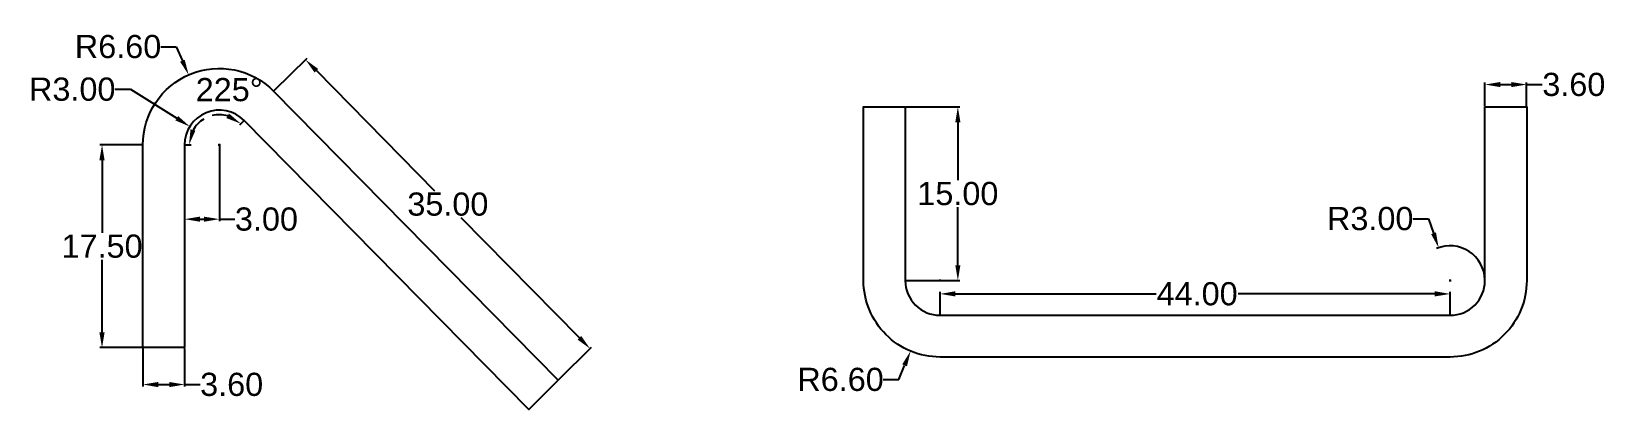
# Model space of a CAD drawing. Header units: centimetres. Extents: x 20 to 155, y 8 to 41.
import ezdxf

# ---------------------------------------------------------------- set-up
doc = ezdxf.new("R2010")
doc.units = ezdxf.units.CM
doc.header["$MEASUREMENT"] = 0
for name, color, linetype, lineweight in [('cotari', 50, 'Continuous', 30), ('vedere lateral', 30, 'Continuous', 25), ('vedere_fata', 130, 'Continuous', 25)]:
    doc.layers.add(name, color=color, linetype=linetype, lineweight=lineweight)
doc.styles.get("Standard").update_dxf_attribs({"font": 'arial.ttf'})
doc.dimstyles.get("Standard").update_dxf_attribs({"dimtxt": 2, "dimasz": 1.33, "dimexe": 0.18, "dimexo": 0.0625, "dimgap": 0.14, "dimtad": 0, "dimtih": 1, "dimtoh": 1, "dimzin": 0, "dimdsep": 46, "dimtxsty": 'Standard', "dimcen": 0.09, "dimadec": 0, "dimazin": 0, "dimtfac": 1, "dimtofl": 0, "dimtmove": 0, "dimatfit": 3, "dimfxl": 1, "dimtolj": 1, "dimtzin": 0, "dimarcsym": 0})

# ---------------------------------------------------------------- blocks, each defined once
blk = doc.blocks.new('*D1')
at = {"layer": 'cotari', "color": 0, "lineweight": -2, "transparency": 16777216}
for p, q in [((29.19, 31.31), (25.56, 31.31)), ((25.74, 29.98), (25.74, 23.72)), ((25.74, 15.14), (25.74, 21.4)), ((29.19, 13.81), (25.56, 13.81))]:
    blk.add_line(p, q, dxfattribs=at)
at = {"layer": 'cotari', "color": 0, "transparency": 16777216}
for points in [[(25.51, 29.98), (25.96, 29.98), (25.74, 31.31)], [(25.51, 15.14), (25.96, 15.14), (25.74, 13.81)]]:
    blk.add_solid(points, dxfattribs=at)
at = {"layer": 'Defpoints', "color": 0, "transparency": 16777216}
for p in [(29.26, 31.31), (25.74, 13.81), (29.26, 13.81)]:
    blk.add_point(p, dxfattribs=at)
at = {"layer": 'cotari', "color": 0, "transparency": 16777216, "insert": (25.74, 22.56), "char_height": 2, "attachment_point": 5}
blk.add_mtext('\\A1;17.50', dxfattribs=at)
blk = doc.blocks.new('*D2')
at = {"layer": 'cotari', "color": 0, "lineweight": -2, "transparency": 16777216}
for p, q in [((29.26, 13.75), (29.26, 10.45)), ((32.86, 13.75), (32.86, 10.45)), ((30.59, 10.63), (31.53, 10.63)), ((32.86, 10.63), (34.19, 10.63))]:
    blk.add_line(p, q, dxfattribs=at)
at = {"layer": 'cotari', "color": 0, "transparency": 16777216}
for points in [[(30.59, 10.85), (30.59, 10.4), (29.26, 10.63)], [(31.53, 10.85), (31.53, 10.4), (32.86, 10.63)]]:
    blk.add_solid(points, dxfattribs=at)
at = {"layer": 'Defpoints', "color": 0, "transparency": 16777216}
for p in [(29.26, 13.81), (32.86, 13.81), (32.86, 10.63)]:
    blk.add_point(p, dxfattribs=at)
at = {"layer": 'cotari', "color": 0, "transparency": 16777216, "insert": (36.92, 10.63), "char_height": 2, "attachment_point": 5}
blk.add_mtext('\\A1;3.60', dxfattribs=at)
blk = doc.blocks.new('*D3')
at = {"layer": 'cotari', "color": 0, "lineweight": -2, "transparency": 16777216}
for p, q in [((32.86, 31.25), (32.86, 24.72)), ((35.86, 31.25), (35.86, 24.72)), ((34.19, 24.9), (34.53, 24.9)), ((35.86, 24.9), (37.19, 24.9))]:
    blk.add_line(p, q, dxfattribs=at)
at = {"layer": 'cotari', "color": 0, "transparency": 16777216}
for points in [[(34.19, 25.12), (34.19, 24.68), (32.86, 24.9)], [(34.53, 25.12), (34.53, 24.68), (35.86, 24.9)]]:
    blk.add_solid(points, dxfattribs=at)
at = {"layer": 'Defpoints', "color": 0, "transparency": 16777216}
for p in [(32.86, 31.31), (35.86, 31.31), (32.86, 24.9)]:
    blk.add_point(p, dxfattribs=at)
at = {"layer": 'cotari', "color": 0, "transparency": 16777216, "insert": (39.92, 24.9), "char_height": 2, "attachment_point": 5}
blk.add_mtext('\\A1;3.00', dxfattribs=at)
blk = doc.blocks.new('*D4')
at = {"layer": 'cotari', "color": 0, "lineweight": -2, "transparency": 16777216}
for p, q in [((30.81, 39.79), (32.14, 39.79)), ((32.14, 39.79), (32.67, 38.57)), ((35.77, 31.31), (35.95, 31.31)), ((35.86, 31.22), (35.86, 31.4))]:
    blk.add_line(p, q, dxfattribs=at)
at = {"layer": 'cotari', "color": 0, "transparency": 16777216}
blk.add_solid([(32.87, 38.66), (32.47, 38.49), (33.21, 37.36)], dxfattribs=at)
at = {"layer": 'Defpoints', "color": 0, "transparency": 16777216}
for p in [(33.21, 37.36), (35.86, 31.31)]:
    blk.add_point(p, dxfattribs=at)
at = {"layer": 'cotari', "color": 0, "transparency": 16777216, "insert": (27.12, 39.79), "char_height": 2, "attachment_point": 5}
blk.add_mtext('\\A1;R6.60', dxfattribs=at)
blk = doc.blocks.new('*D5')
at = {"layer": 'cotari', "color": 0, "lineweight": -2, "transparency": 16777216}
for p, q in [((26.86, 36.11), (28.19, 36.11)), ((28.19, 36.11), (32.19, 33.61)), ((35.77, 31.31), (35.95, 31.31)), ((35.86, 31.22), (35.86, 31.4))]:
    blk.add_line(p, q, dxfattribs=at)
at = {"layer": 'cotari', "color": 0, "transparency": 16777216}
blk.add_solid([(32.3, 33.8), (32.07, 33.42), (33.31, 32.9)], dxfattribs=at)
at = {"layer": 'Defpoints', "color": 0, "transparency": 16777216}
for p in [(33.31, 32.9), (35.86, 31.31)]:
    blk.add_point(p, dxfattribs=at)
at = {"layer": 'cotari', "color": 0, "transparency": 16777216, "insert": (23.17, 36.11), "char_height": 2, "attachment_point": 5}
blk.add_mtext('\\A1;R3.00', dxfattribs=at)
blk = doc.blocks.new('*D6')
at = {"layer": 'cotari', "color": 0, "lineweight": -2, "transparency": 16777216}
for p, q in [((40.59, 36), (43.42, 38.79)), ((44.23, 37.72), (54.42, 27.35)), ((66.91, 14.67), (56.71, 25.03)), ((65.13, 11.06), (67.97, 13.84))]:
    blk.add_line(p, q, dxfattribs=at)
at = {"layer": 'cotari', "color": 0, "transparency": 16777216}
for points in [[(44.38, 37.87), (44.07, 37.56), (43.29, 38.67)], [(67.07, 14.82), (66.75, 14.51), (67.84, 13.72)]]:
    blk.add_solid(points, dxfattribs=at)
at = {"layer": 'Defpoints', "color": 0, "transparency": 16777216}
for p in [(40.54, 35.96), (67.84, 13.72), (65.09, 11.01)]:
    blk.add_point(p, dxfattribs=at)
at = {"layer": 'cotari', "color": 0, "transparency": 16777216, "insert": (55.57, 26.19), "char_height": 2, "attachment_point": 5}
blk.add_mtext('\\A1;35.00', dxfattribs=at)
blk = doc.blocks.new('*D7')
at = {"layer": 'cotari', "color": 0, "lineweight": -2, "transparency": 16777216}
for p, q in [((98.02, 16.66), (98.02, 18.63)), ((99.35, 18.45), (116.65, 18.45)), ((140.69, 18.45), (123.75, 18.45)), ((142.02, 16.66), (142.02, 18.63))]:
    blk.add_line(p, q, dxfattribs=at)
at = {"layer": 'cotari', "color": 0, "transparency": 16777216}
for points in [[(99.35, 18.68), (99.35, 18.23), (98.02, 18.45)], [(140.69, 18.68), (140.69, 18.23), (142.02, 18.45)]]:
    blk.add_solid(points, dxfattribs=at)
at = {"layer": 'Defpoints', "color": 0, "transparency": 16777216}
for p in [(142.02, 18.45), (98.02, 16.6), (142.02, 16.6)]:
    blk.add_point(p, dxfattribs=at)
at = {"layer": 'cotari', "color": 0, "transparency": 16777216, "insert": (120.2, 18.45), "char_height": 2, "attachment_point": 5}
blk.add_mtext('\\A1;44.00', dxfattribs=at)
blk = doc.blocks.new('*D8')
at = {"layer": 'cotari', "color": 0, "lineweight": -2, "transparency": 16777216}
for p, q in [((97.93, 19.6), (98.11, 19.6)), ((98.02, 19.51), (98.02, 19.69)), ((94.46, 11.06), (94.97, 12.28)), ((93.13, 11.06), (94.46, 11.06))]:
    blk.add_line(p, q, dxfattribs=at)
at = {"layer": 'cotari', "color": 0, "transparency": 16777216}
blk.add_solid([(94.76, 12.37), (95.17, 12.2), (95.48, 13.51)], dxfattribs=at)
at = {"layer": 'Defpoints', "color": 0, "transparency": 16777216}
for p in [(98.02, 19.6), (95.48, 13.51)]:
    blk.add_point(p, dxfattribs=at)
at = {"layer": 'cotari', "color": 0, "transparency": 16777216, "insert": (89.44, 11.06), "char_height": 2, "attachment_point": 5}
blk.add_mtext('\\A1;R6.60', dxfattribs=at)
blk = doc.blocks.new('*D9')
at = {"layer": 'cotari', "color": 0, "lineweight": -2, "transparency": 16777216}
for p, q in [((95.09, 34.6), (99.74, 34.6)), ((99.56, 33.27), (99.56, 28.26)), ((99.56, 20.93), (99.56, 25.94)), ((95.09, 19.6), (99.74, 19.6))]:
    blk.add_line(p, q, dxfattribs=at)
at = {"layer": 'cotari', "color": 0, "transparency": 16777216}
for points in [[(99.34, 33.27), (99.78, 33.27), (99.56, 34.6)], [(99.34, 20.93), (99.78, 20.93), (99.56, 19.6)]]:
    blk.add_solid(points, dxfattribs=at)
at = {"layer": 'Defpoints', "color": 0, "transparency": 16777216}
for p in [(95.02, 34.6), (95.02, 19.6), (99.56, 19.6)]:
    blk.add_point(p, dxfattribs=at)
at = {"layer": 'cotari', "color": 0, "transparency": 16777216, "insert": (99.56, 27.1), "char_height": 2, "attachment_point": 5}
blk.add_mtext('\\A1;15.00', dxfattribs=at)
blk = doc.blocks.new('*D10')
at = {"layer": 'cotari', "color": 0, "lineweight": -2, "transparency": 16777216}
for p, q in [((145.02, 34.66), (145.02, 36.7)), ((148.62, 34.66), (148.62, 36.7)), ((146.35, 36.52), (147.29, 36.52)), ((148.62, 36.52), (149.95, 36.52))]:
    blk.add_line(p, q, dxfattribs=at)
at = {"layer": 'cotari', "color": 0, "transparency": 16777216}
for points in [[(146.35, 36.74), (146.35, 36.3), (145.02, 36.52)], [(147.29, 36.74), (147.29, 36.3), (148.62, 36.52)]]:
    blk.add_solid(points, dxfattribs=at)
at = {"layer": 'Defpoints', "color": 0, "transparency": 16777216}
for p in [(148.62, 36.52), (145.02, 34.6), (148.62, 34.6)]:
    blk.add_point(p, dxfattribs=at)
at = {"layer": 'cotari', "color": 0, "transparency": 16777216, "insert": (152.69, 36.52), "char_height": 2, "attachment_point": 5}
blk.add_mtext('\\A1;3.60', dxfattribs=at)
blk = doc.blocks.new('*D11')
at = {"layer": 'cotari', "color": 0, "lineweight": -2, "transparency": 16777216}
for p, q in [((138.82, 24.94), (140.15, 24.94)), ((140.15, 24.94), (140.59, 23.69)), ((141.93, 19.6), (142.11, 19.6)), ((142.02, 19.51), (142.02, 19.69))]:
    blk.add_line(p, q, dxfattribs=at)
blk.add_arc((142.02, 19.6), 3, 1.1937, 112.7782, dxfattribs=at)
at = {"layer": 'cotari', "color": 0, "transparency": 16777216}
blk.add_solid([(140.8, 23.76), (140.38, 23.61), (141.03, 22.43)], dxfattribs=at)
at = {"layer": 'Defpoints', "color": 0, "transparency": 16777216}
for p in [(141.03, 22.43), (142.02, 19.6)]:
    blk.add_point(p, dxfattribs=at)
at = {"layer": 'cotari', "color": 0, "transparency": 16777216, "insert": (135.13, 24.94), "char_height": 2, "attachment_point": 5}
blk.add_mtext('\\A1;R3.00', dxfattribs=at)
blk = doc.blocks.new('*D12')
at = {"layer": 'cotari', "color": 0, "lineweight": -2, "transparency": 16777216}
for p, q in [((37.95, 33.37), (37.59, 33.02)), ((32.92, 31.31), (33.42, 31.31))]:
    blk.add_line(p, q, dxfattribs=at)
for start, end in [(73.9862, 103.4662), (121.04, 150.52)]:
    blk.add_arc((35.86, 31.31), 2.61, start, end, dxfattribs=at)
at = {"layer": 'cotari', "color": 0, "transparency": 16777216}
for points in [[(36.69, 34.02), (36.46, 33.63), (37.72, 33.14)], [(33.79, 32.54), (33.37, 32.66), (33.24, 31.31)]]:
    blk.add_solid(points, dxfattribs=at)
at = {"layer": 'Defpoints', "color": 0, "transparency": 16777216}
for p in [(38, 33.42), (32.86, 31.31), (35.86, 31.31), (35.17, 28.79)]:
    blk.add_point(p, dxfattribs=at)
at = {"layer": 'cotari', "color": 0, "transparency": 16777216, "insert": (36.71, 36.07), "char_height": 2, "attachment_point": 5}
blk.add_mtext('\\A1;225°', dxfattribs=at)

msp = doc.modelspace()

# ---------------------------------------------------------------- linework, layer by layer
at = {"layer": 'vedere lateral'}
msp.add_lwpolyline([(65.09, 11.012), (62.543, 8.467), (37.995, 33.416, 0.6712994), (32.856, 31.313), (32.856, 13.813), (29.256, 13.813), (29.256, 31.313, -0.669713), (40.542, 35.96)], format="xyb", close=True, dxfattribs=at)
at = {"layer": 'vedere_fata'}
msp.add_lwpolyline([(145.025, 34.601), (148.625, 34.601), (148.625, 19.601, -0.4142136), (142.025, 13.001), (98.025, 13.001, -0.4142136), (91.425, 19.601), (91.425, 34.601), (95.025, 34.601), (95.025, 19.601, 0.4142136), (98.025, 16.601), (142.025, 16.601, 0.4142136), (145.025, 19.601)], format="xyb", close=True, dxfattribs=at)

# ---------------------------------------------------------------- dimensions: what is measured, and where the dimension line sits
at = {"layer": 'cotari'}
for center, mpoint, picture, middle in [((35.856, 31.313), (33.205, 37.357), '*D4', (27.116, 39.793)), ((142.025, 19.601), (141.031, 22.432), '*D11', (135.129, 24.942)), ((98.025, 19.601), (95.482, 13.511), '*D8', (89.436, 11.056))]:
    dim = msp.add_radius_dim(center=center, mpoint=mpoint, dimstyle='Standard', dxfattribs=at)
    dim.commit()
    dim.dimension.update_dxf_attribs({"geometry": picture, "text_midpoint": middle})
dim = msp.add_aligned_dim(p1=(40.542, 35.96), p2=(65.09, 11.012), distance=3.859, dimstyle='Standard', dxfattribs=at)
dim.commit()
dim.dimension.update_dxf_attribs({"geometry": '*D6', "text_midpoint": (55.567, 26.192)})
dim = msp.add_radius_dim(center=(35.856, 31.313), mpoint=(33.313, 32.905), dimstyle='Standard', dxfattribs=at)
dim.commit()
dim.dimension.update_dxf_attribs({"geometry": '*D5', "text_midpoint": (23.169, 36.113), "dimtype": 164})
dim = msp.add_angular_dim_3p(base=(35.172, 28.79), center=(35.856, 31.313), p1=(37.995, 33.416), p2=(32.856, 31.313), dimstyle='Standard', override={"dimtmove": 2}, dxfattribs=at)
dim.commit()
dim.dimension.update_dxf_attribs({"geometry": '*D12', "text_midpoint": (36.706, 36.069), "dimtype": 165})
for base, p1, p2, picture, middle in [((148.625, 36.52), (145.025, 34.601), (148.625, 34.601), '*D10', (152.688, 36.52)), ((32.856, 10.626), (29.256, 13.813), (32.856, 13.813), '*D2', (36.919, 10.626))]:
    dim = msp.add_linear_dim(base=base, p1=p1, p2=p2, dimstyle='Standard', dxfattribs=at)
    dim.commit()
    dim.dimension.update_dxf_attribs({"geometry": picture, "text_midpoint": middle})
for base, p1, p2, picture, middle in [((99.559, 19.601), (95.025, 34.601), (95.025, 19.601), '*D9', (99.559, 27.101)), ((25.735, 13.813), (29.256, 31.313), (29.256, 13.813), '*D1', (25.735, 22.563))]:
    dim = msp.add_linear_dim(base=base, p1=p1, p2=p2, angle=90, dimstyle='Standard', dxfattribs=at)
    dim.commit()
    dim.dimension.update_dxf_attribs({"geometry": picture, "text_midpoint": middle})
for base, p1, p2, picture, middle in [((32.856, 24.903), (35.856, 31.313), (32.856, 31.313), '*D3', (39.919, 24.903)), ((142.025, 18.455), (98.025, 16.601), (142.025, 16.601), '*D7', (120.2, 18.455))]:
    dim = msp.add_linear_dim(base=base, p1=p1, p2=p2, dimstyle='Standard', dxfattribs=at)
    dim.commit()
    dim.dimension.update_dxf_attribs({"geometry": picture, "text_midpoint": middle, "dimtype": 160})

doc.saveas('drawing.dxf')
